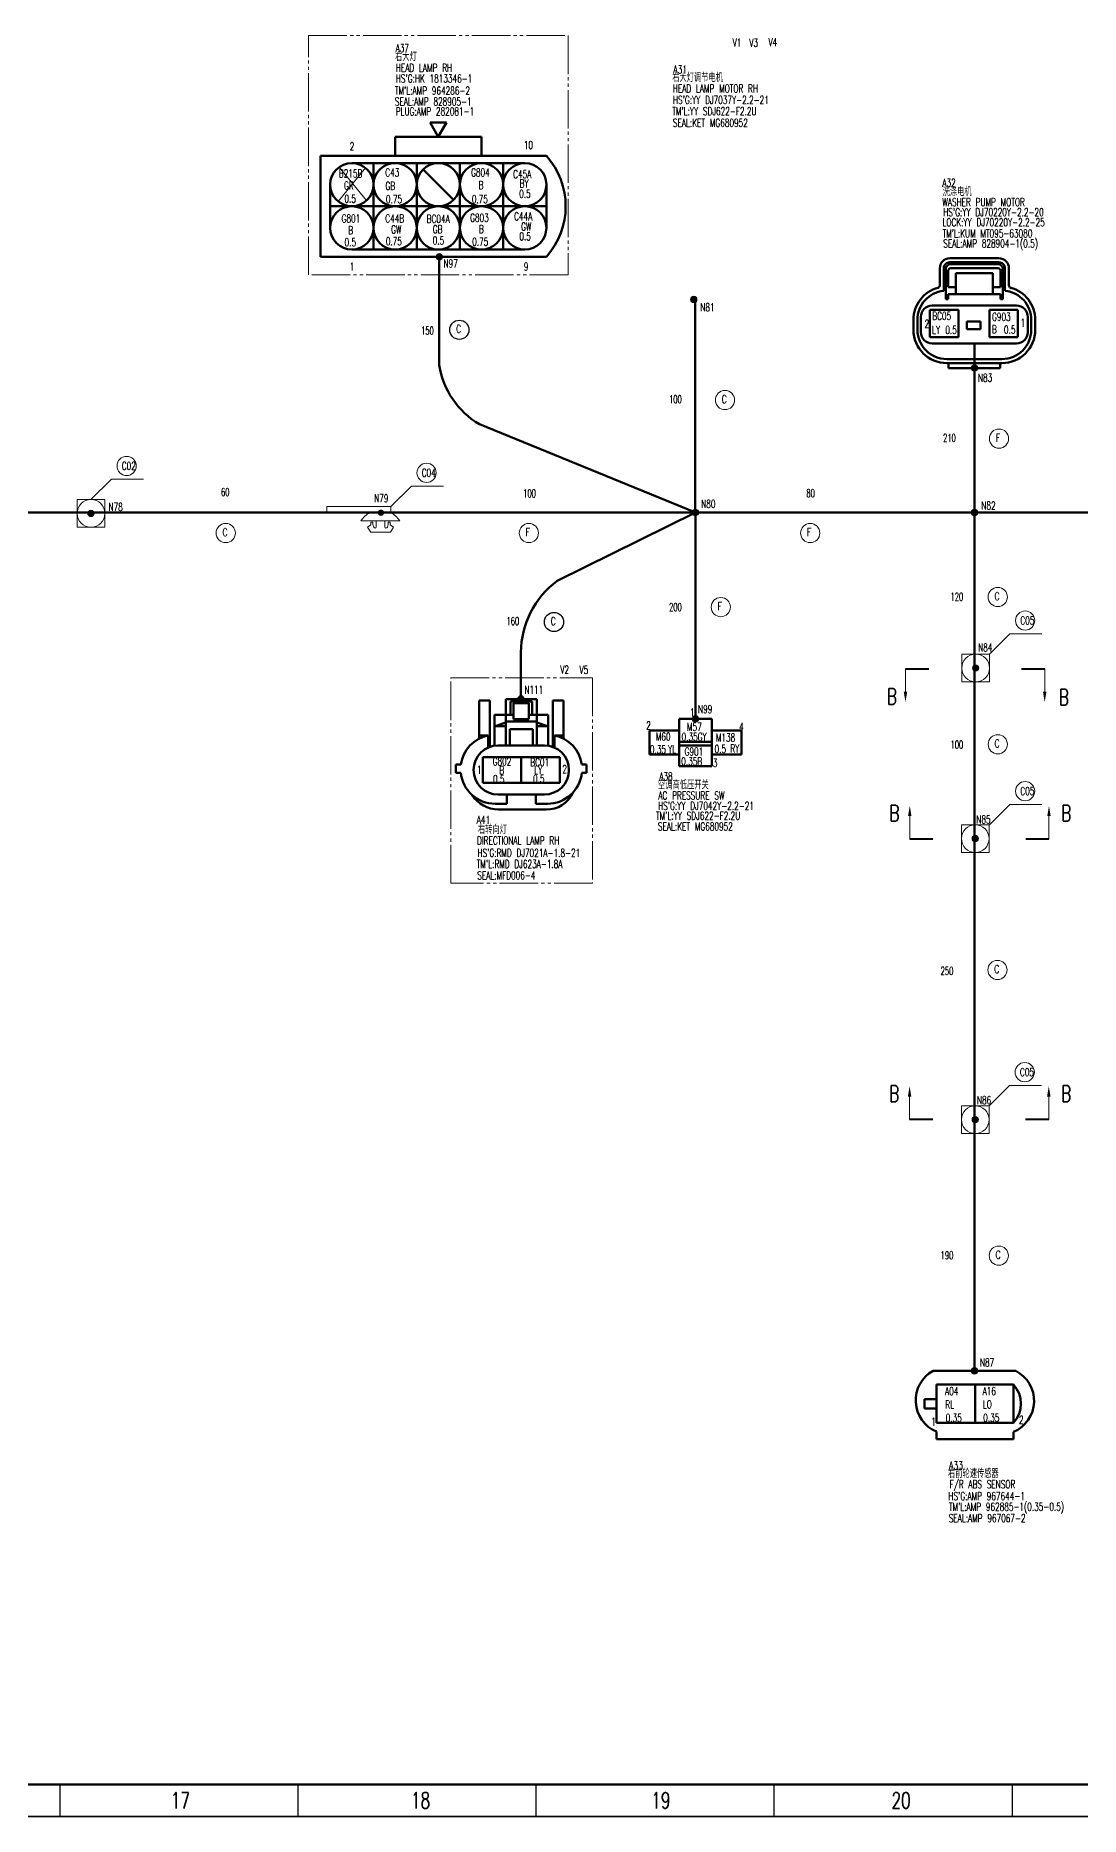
# Model space of a CAD drawing. Header units: millimetres. Extents: x 1685 to 4064, y 70 to 911.
# Drawn here: x 2867 to 3193, y 70 to 626 of the extents above; entities that cross this region are included whole.
import ezdxf
from ezdxf.enums import TextEntityAlignment as Align

# ---------------------------------------------------------------- set-up
doc = ezdxf.new("R2010")
doc.units = ezdxf.units.MM
doc.linetypes.add('PHANTOM', pattern=[17, 12, -1, 1, -1, 1, -1])
for name, color, linetype, lineweight in [('0Filament', 7, 'Continuous', 20), ('4CONTOUR', 4, 'Continuous', 50), ('5PHANTOM', 6, 'PHANTOM', 20)]:
    doc.layers.add(name, color=color, linetype=linetype, lineweight=lineweight)
doc.layers.add('2FRAM', color=2, linetype='Continuous')
doc.styles.add('HZ', font='TXT', dxfattribs={"width": 0.7, "height": 4, "bigfont": 'HZTXT'})

msp = doc.modelspace()

# ---------------------------------------------------------------- hatches: boundary and pattern name
at = {"lineweight": 9}
h = msp.add_hatch(color=256, dxfattribs=at)
edge = h.paths.add_edge_path()
edge.add_arc((2992.764, 556.77), 1, 0, 360)
h = msp.add_hatch(color=256, dxfattribs=at)
edge = h.paths.add_edge_path()
edge.add_arc((3018.227, 418.655), 1, 0, 360)
at = {"layer": '0Filament'}
h = msp.add_hatch(color=256, dxfattribs=at)
edge = h.paths.add_edge_path()
edge.add_arc((3072.185, 543.437), 1, 0, 360)
h = msp.add_hatch(color=256, dxfattribs=at)
edge = h.paths.add_edge_path()
edge.add_arc((3159.815, 522.016), 1, 0, 360)
h = msp.add_hatch(color=0, dxfattribs=at)
edge = h.paths.add_edge_path()
edge.add_arc((2883.99, 476.609), 1, 0, 360)
h = msp.add_hatch(color=256, dxfattribs=at)
edge = h.paths.add_edge_path()
edge.add_arc((2974.501, 476.829), 1, 180, 540, ccw=False)
h = msp.add_hatch(color=256, dxfattribs=at)
edge = h.paths.add_edge_path()
edge.add_arc((3072.691, 476.878), 1, 0, 360)
h = msp.add_hatch(color=256, dxfattribs=at)
edge = h.paths.add_edge_path()
edge.add_arc((3159.815, 476.878), 1, 0, 360)
h = msp.add_hatch(color=256, dxfattribs=at)
edge = h.paths.add_edge_path()
edge.add_arc((3160.172, 428.316), 1, 0, 360)
h = msp.add_hatch(color=256, dxfattribs=at)
edge = h.paths.add_edge_path()
edge.add_arc((3072.731, 412.416), 1, 0, 360)
h = msp.add_hatch(color=256, dxfattribs=at)
edge = h.paths.add_edge_path()
edge.add_arc((3160.049, 375.03), 1, 0, 360)
h = msp.add_hatch(color=256, dxfattribs=at)
edge = h.paths.add_edge_path()
edge.add_arc((3160.049, 287.255), 1, 0, 360)
h = msp.add_hatch(color=0, dxfattribs=at)
edge = h.paths.add_edge_path()
edge.add_arc((3159.815, 208.791), 1, 0, 360)

# ---------------------------------------------------------------- linework, layer by layer
for p, q in [((2874.279, 79.624), (2874.279, 69.624)), ((2948.592, 79.624), (2948.592, 69.624)), ((3022.904, 79.624), (3022.904, 69.624)), ((3097.217, 79.624), (3097.217, 69.624)), ((3171.529, 79.624), (3171.529, 69.624)), ((2874.279, 69.624), (1685.279, 69.624)), ((1685.279, 69.624), (4063.279, 69.624)), ((4063.279, 69.624), (2874.279, 69.624))]:
    msp.add_line(p, q)
at = {"lineweight": 9}
for centre in [(2992.764, 556.77), (3018.227, 418.655)]:
    msp.add_circle(centre, 1, dxfattribs=at)
for centre in [(2998.994, 533.959), (3028.536, 442.686)]:
    msp.add_circle(centre, 3)
at = {"layer": '0Filament', "color": 1}
for p, q in [((2961.15, 574.083), (2969.721, 584.513)), ((2961.511, 584.79), (2970.018, 574.342))]:
    msp.add_line(p, q, dxfattribs=at)
at = {"layer": '0Filament', "color": 0}
for p, q in [((2883.99, 480.929), (2890.375, 487.313)), ((2879.67, 472.289), (2879.67, 480.929)), ((2879.67, 480.929), (2888.31, 480.929)), ((2879.67, 479.903), (2879.67, 473.314)), ((2888.31, 480.929), (2888.31, 472.289)), ((2888.31, 472.289), (2879.67, 472.289))]:
    msp.add_line(p, q, dxfattribs=at)
at = {"layer": '0Filament'}
for p, q in [((2890.375, 487.313), (2900.375, 487.313)), ((2977.633, 478.778), (2984.017, 485.163)), ((2984.017, 485.163), (2994.017, 485.163)), ((2957.581, 476.842), (2957.581, 478.778)), ((2977.633, 478.778), (2957.581, 478.778)), ((2977.633, 476.842), (2977.633, 478.778)), ((2977.633, 476.842), (2957.581, 476.842)), ((2964.231, 476.842), (2970.801, 476.842)), ((2980.388, 474.294), (2968.294, 474.294)), ((2970.337, 472.327), (2971.397, 473.061)), ((2971.397, 473.876), (2972.009, 473.876)), ((2971.397, 473.061), (2971.397, 473.876)), ((2972.009, 473.876), (2972.009, 473.101)), ((2972.009, 473.101), (2972.296, 472.275)), ((2973.053, 474.292), (2973.053, 472.403)), ((2975.77, 474.288), (2975.77, 472.403)), ((2976.814, 473.101), (2976.528, 472.275)), ((2976.814, 473.876), (2976.814, 473.101)), ((2977.426, 473.876), (2976.814, 473.876)), ((2977.426, 473.061), (2977.426, 473.876)), ((2978.487, 472.327), (2977.426, 473.061)), ((2970.337, 472.327), (2971.341, 470.783)), ((2971.341, 470.783), (2977.483, 470.783)), ((2978.487, 472.327), (2977.483, 470.783)), ((3164.492, 432.636), (3170.877, 439.02)), ((3170.877, 439.02), (3180.877, 439.02)), ((3155.852, 423.996), (3155.852, 432.636)), ((3155.852, 432.636), (3164.492, 432.636)), ((3155.852, 431.61), (3155.852, 425.021)), ((3164.492, 432.636), (3164.492, 423.996)), ((3138.266, 420.912), (3138.266, 428.067)), ((3164.492, 423.996), (3155.852, 423.996)), ((3181.729, 420.912), (3181.729, 428.067)), ((3164.492, 379.35), (3170.877, 385.735)), ((3170.877, 385.735), (3180.877, 385.735)), ((3139.602, 382.059), (3139.602, 374.905)), ((3155.729, 370.71), (3155.729, 379.35)), ((3155.729, 379.35), (3164.369, 379.35)), ((3155.729, 378.325), (3155.729, 371.736)), ((3164.369, 379.35), (3164.369, 370.71)), ((3183.065, 382.059), (3183.065, 374.905)), ((3164.369, 370.71), (3155.729, 370.71)), ((3164.369, 291.575), (3170.754, 297.96)), ((3170.754, 297.96), (3180.754, 297.96)), ((3139.552, 294.434), (3139.552, 287.28)), ((3155.729, 282.935), (3155.729, 291.575)), ((3155.729, 291.575), (3164.369, 291.575)), ((3155.729, 290.55), (3155.729, 283.961)), ((3164.369, 291.575), (3164.369, 282.935)), ((3183.016, 294.434), (3183.016, 287.28)), ((3164.369, 282.935), (3155.729, 282.935))]:
    msp.add_line(p, q, dxfattribs=at)
at = {"layer": '0Filament', "lineweight": 40}
for p, q in [((3138.266, 428.067), (3145.519, 428.067)), ((3174.475, 428.067), (3181.729, 428.067)), ((3146.856, 374.905), (3139.602, 374.905)), ((3183.065, 374.905), (3175.812, 374.905)), ((3146.806, 287.28), (3139.552, 287.28)), ((3183.016, 287.28), (3175.762, 287.28))]:
    msp.add_line(p, q, dxfattribs=at)
at = {"layer": '0Filament'}
for centre, radius in [((3072.185, 543.437), 1), ((3072.185, 543.437), 1), ((3159.815, 522.016), 1), ((3159.815, 522.016), 1), ((3081.93, 512.017), 3), ((3167.467, 499.971), 3), ((2895.123, 491.432), 3), ((2988.765, 489.282), 3), ((2926.067, 470.474), 3), ((3020.709, 470.474), 3), ((3072.691, 476.878), 1), ((3072.691, 476.878), 1), ((3108.531, 470.474), 3), ((3159.815, 476.878), 1), ((3159.815, 476.878), 1), ((3167.076, 450.487), 3), ((3080.614, 447.336), 3), ((3175.625, 443.139), 3), ((3160.172, 428.316), 4.32), ((3160.172, 428.316), 1), ((3160.172, 428.316), 1), ((3072.731, 412.416), 1), ((3072.731, 412.416), 1), ((3167.078, 404.496), 3), ((3175.625, 389.854), 3), ((3160.049, 375.03), 4.32), ((3160.049, 375.03), 1), ((3160.049, 375.03), 1), ((3166.991, 334.007), 3), ((3175.502, 302.079), 3), ((3160.049, 287.255), 4.32), ((3160.049, 287.255), 1), ((3160.049, 287.255), 1), ((3167.403, 244.779), 3), ((3159.815, 208.791), 1)]:
    msp.add_circle(centre, radius, dxfattribs=at)
at = {"layer": '0Filament', "color": 0}
for centre, radius in [((2883.99, 476.609), 4.32), ((2883.99, 476.609), 1), ((2883.99, 476.609), 1), ((3159.815, 208.791), 1)]:
    msp.add_circle(centre, radius, dxfattribs=at)
at = {"layer": '0Filament'}
for centre, radius, start, end in [((2974.942, 469.897), 7.971, 119.12373, 146.51907), ((2973.516, 469.627), 8.307, 34.18039, 60.2896), ((2972.664, 472.403), 0.39, 199.11502, 0), ((2976.16, 472.403), 0.39, 180, 340.88498)]:
    msp.add_arc(centre, radius, start, end, dxfattribs=at)
for points in [[(3137.726, 420.912), (3138.805, 420.912), (3138.266, 417.675)], [(3181.19, 420.912), (3182.269, 420.912), (3181.729, 417.675)], [(3140.141, 382.059), (3139.062, 382.059), (3139.602, 385.296)], [(3183.605, 382.059), (3182.526, 382.059), (3183.065, 385.296)], [(3140.092, 294.434), (3139.013, 294.434), (3139.552, 297.672)], [(3183.555, 294.434), (3182.476, 294.434), (3183.016, 297.672)]]:
    msp.add_solid(points, dxfattribs=at)
at = {"layer": '2FRAM', "color": 2, "linetype": 'ByBlock', "lineweight": 50}
msp.add_line((4053.279, 79.624), (1710.279, 79.624), dxfattribs=at)
at = {"layer": '4CONTOUR'}
for p, q in [((2989.857, 598.731), (2992.435, 594.264)), ((2995.014, 598.731), (2989.857, 598.731)), ((2992.435, 594.264), (2995.014, 598.731)), ((3005.935, 594.264), (2978.935, 594.264)), ((2978.935, 588.298), (2978.935, 594.264)), ((3005.935, 588.298), (3005.935, 594.264)), ((2955.685, 588.298), (3026.185, 588.298)), ((2955.685, 588.298), (2955.685, 556.798)), ((2965.435, 586.048), (3019.435, 586.048)), ((2972.185, 586.048), (2972.185, 559.048)), ((2985.685, 559.048), (2985.685, 586.048)), ((2987.662, 584.071), (2997.208, 574.525)), ((2999.185, 559.048), (2999.185, 586.048)), ((3012.685, 559.048), (3012.685, 586.048)), ((2958.685, 565.798), (2958.685, 579.298)), ((3026.185, 565.798), (3026.185, 579.298)), ((2958.685, 572.548), (3026.185, 572.548)), ((2955.685, 556.798), (3026.185, 556.798)), ((2965.435, 559.048), (3019.435, 559.048)), ((2992.747, 522.908), (2992.747, 556.798)), ((3151.475, 556.23), (3150.89, 556.049)), ((3152.097, 556.292), (3151.475, 556.23)), ((3167.453, 556.292), (3152.097, 556.292)), ((3168.078, 556.23), (3167.453, 556.292)), ((3168.662, 556.049), (3168.078, 556.23)), ((3148.995, 553.19), (3148.995, 547.831)), ((3149.062, 553.817), (3148.997, 553.192)), ((3149.242, 554.401), (3149.062, 553.817)), ((3149.528, 554.926), (3149.242, 554.401)), ((3149.907, 555.384), (3149.528, 554.926)), ((3150.365, 555.764), (3149.907, 555.384)), ((3150.276, 553.572), (3150.236, 553.195)), ((3150.236, 553.19), (3150.236, 546.162)), ((3150.384, 553.919), (3150.276, 553.572)), ((3150.89, 556.049), (3150.365, 555.764)), ((3150.554, 554.234), (3150.384, 553.919)), ((3150.783, 554.509), (3150.554, 554.234)), ((3151.057, 554.738), (3150.783, 554.509)), ((3150.88, 553.198), (3150.847, 552.883)), ((3150.858, 545.895), (3150.858, 552.88)), ((3150.971, 553.489), (3150.88, 553.198)), ((3151.114, 553.755), (3150.971, 553.489)), ((3151.372, 554.908), (3151.057, 554.738)), ((3151.305, 553.984), (3151.114, 553.755)), ((3151.534, 554.175), (3151.305, 553.984)), ((3151.72, 555.015), (3151.372, 554.908)), ((3151.801, 554.318), (3151.534, 554.175)), ((3151.634, 552.261), (3151.634, 552.57)), ((3151.634, 551.951), (3151.634, 552.261)), ((3151.634, 551.639), (3151.634, 551.951)), ((3151.634, 547.223), (3151.634, 551.639)), ((3151.792, 552.896), (3151.644, 552.584)), ((3152.094, 555.053), (3151.72, 555.015)), ((3152.056, 553.114), (3151.782, 552.883)), ((3152.091, 554.409), (3151.801, 554.318)), ((3152.404, 553.198), (3152.056, 553.114)), ((3152.404, 554.439), (3152.091, 554.409)), ((3167.453, 555.053), (3152.097, 555.053)), ((3152.409, 554.431), (3167.144, 554.431)), ((3152.409, 553.19), (3167.144, 553.19)), ((3153.96, 547.451), (3153.96, 551.639)), ((3153.96, 551.639), (3165.593, 551.639)), ((3165.593, 547.451), (3165.593, 551.639)), ((3167.485, 553.122), (3167.135, 553.198)), ((3167.461, 554.409), (3167.146, 554.439)), ((3167.833, 555.015), (3167.456, 555.053)), ((3167.752, 554.318), (3167.461, 554.409)), ((3167.763, 552.893), (3167.485, 553.122)), ((3168.019, 554.175), (3167.752, 554.318)), ((3167.914, 552.56), (3167.784, 552.866)), ((3168.18, 554.908), (3167.833, 555.015)), ((3167.919, 552.57), (3167.919, 552.261)), ((3167.919, 551.951), (3167.919, 552.261)), ((3167.919, 551.639), (3167.919, 551.951)), ((3167.919, 547.223), (3167.919, 551.639)), ((3168.248, 553.984), (3168.019, 554.175)), ((3168.495, 554.738), (3168.18, 554.908)), ((3168.439, 553.755), (3168.248, 553.984)), ((3168.581, 553.489), (3168.439, 553.755)), ((3168.77, 554.509), (3168.495, 554.738)), ((3168.673, 553.198), (3168.581, 553.489)), ((3169.187, 555.764), (3168.662, 556.049)), ((3168.703, 552.883), (3168.673, 553.198)), ((3168.695, 545.895), (3168.695, 552.88)), ((3168.999, 554.234), (3168.77, 554.509)), ((3169.169, 553.919), (3168.999, 554.234)), ((3169.276, 553.572), (3169.169, 553.919)), ((3169.645, 555.384), (3169.187, 555.764)), ((3169.314, 553.195), (3169.276, 553.572)), ((3169.314, 546.162), (3169.314, 553.19)), ((3170.025, 554.926), (3169.645, 555.384)), ((3170.31, 554.401), (3170.025, 554.926)), ((3170.491, 553.817), (3170.31, 554.401)), ((3170.553, 553.192), (3170.491, 553.817)), ((3170.555, 547.831), (3170.555, 553.19)), ((3144.673, 545.184), (3144.04, 544.632)), ((3145.354, 545.682), (3144.673, 545.184)), ((3146.076, 546.129), (3145.354, 545.682)), ((3146.838, 546.517), (3146.076, 546.129)), ((3146.964, 545.198), (3146.245, 544.783)), ((3147.638, 546.843), (3146.838, 546.517)), ((3147.724, 545.545), (3146.964, 545.198)), ((3148.472, 547.104), (3147.638, 546.843)), ((3148.521, 545.828), (3147.724, 545.545)), ((3148.416, 547.077), (3148.65, 547.185)), ((3149.35, 546.035), (3148.521, 545.828)), ((3148.65, 547.185), (3148.833, 547.354)), ((3148.833, 547.354), (3148.954, 547.575)), ((3148.954, 547.575), (3149, 547.826)), ((3150.209, 546.167), (3149.35, 546.035)), ((3150.858, 545.12), (3150.858, 545.895)), ((3150.858, 543.574), (3150.858, 545.12)), ((3153.96, 547.223), (3151.634, 547.223)), ((3151.634, 545.125), (3153.96, 545.125)), ((3151.634, 543.574), (3151.634, 545.125)), ((3153.96, 545.9), (3153.96, 547.451)), ((3153.96, 545.125), (3153.96, 545.9)), ((3153.96, 545.125), (3165.593, 545.125)), ((3165.593, 545.9), (3165.593, 547.451)), ((3165.593, 547.223), (3167.919, 547.223)), ((3165.593, 545.125), (3165.593, 545.9)), ((3165.593, 545.125), (3167.919, 545.125)), ((3167.919, 543.574), (3167.919, 545.125)), ((3168.695, 545.12), (3168.695, 545.895)), ((3168.695, 543.574), (3168.695, 545.12)), ((3170.203, 546.035), (3169.343, 546.167)), ((3171.032, 545.828), (3170.203, 546.035)), ((3170.55, 547.839), (3170.593, 547.586)), ((3170.593, 547.586), (3170.711, 547.365)), ((3170.711, 547.365), (3170.892, 547.19)), ((3170.892, 547.19), (3171.123, 547.08)), ((3171.829, 545.545), (3171.032, 545.828)), ((3171.918, 546.843), (3171.083, 547.104)), ((3172.588, 545.198), (3171.829, 545.545)), ((3172.717, 546.517), (3171.918, 546.843)), ((3173.307, 544.783), (3172.588, 545.198)), ((3173.479, 546.129), (3172.717, 546.517)), ((3174.201, 545.682), (3173.479, 546.129)), ((3174.882, 545.184), (3174.201, 545.682)), ((3175.515, 544.632), (3174.882, 545.184)), ((3071.31, 543.475), (3071.645, 543.453)), ((3071.645, 543.453), (3071.977, 543.44)), ((3071.977, 543.44), (3072.313, 543.434)), ((3072.313, 543.434), (3072.652, 543.437)), ((3072.652, 543.437), (3072.987, 543.45)), ((3072.652, 543.437), (3072.652, 476.878)), ((3141.092, 539.635), (3140.914, 538.797)), ((3141.334, 540.448), (3141.092, 539.635)), ((3141.641, 541.231), (3141.334, 540.448)), ((3142.01, 541.988), (3141.641, 541.231)), ((3142.435, 542.707), (3142.01, 541.988)), ((3142.371, 539.602), (3142.174, 538.781)), ((3142.64, 540.394), (3142.371, 539.602)), ((3142.917, 543.391), (3142.435, 542.707)), ((3142.976, 541.153), (3142.64, 540.394)), ((3143.453, 544.034), (3142.917, 543.391)), ((3143.378, 541.875), (3142.976, 541.153)), ((3143.681, 539.952), (3143.352, 539.348)), ((3143.844, 542.553), (3143.378, 541.875)), ((3144.04, 544.632), (3143.453, 544.034)), ((3144.117, 540.474), (3143.681, 539.952)), ((3144.366, 543.189), (3143.844, 542.553)), ((3144.639, 540.91), (3144.117, 540.474)), ((3144.942, 543.773), (3144.366, 543.189)), ((3145.244, 541.239), (3144.639, 540.91)), ((3145.569, 544.306), (3144.942, 543.773)), ((3145.91, 541.445), (3145.244, 541.239)), ((3146.245, 544.783), (3145.569, 544.306)), ((3145.866, 531.64), (3145.866, 540.194)), ((3154.774, 540.194), (3145.866, 540.194)), ((3146.625, 541.515), (3145.91, 541.445)), ((3146.629, 541.515), (3172.92, 541.515)), ((3150.858, 543.574), (3151.634, 543.574)), ((3154.774, 531.64), (3154.774, 540.194)), ((3164.487, 531.64), (3164.487, 540.194)), ((3173.396, 540.194), (3164.487, 540.194)), ((3167.919, 543.574), (3168.695, 543.574)), ((3173.644, 541.445), (3172.925, 541.515)), ((3173.983, 544.306), (3173.307, 544.783)), ((3173.396, 531.64), (3173.396, 540.194)), ((3174.31, 541.239), (3173.644, 541.445)), ((3174.61, 543.773), (3173.983, 544.306)), ((3174.915, 540.91), (3174.31, 541.239)), ((3175.187, 543.189), (3174.61, 543.773)), ((3175.437, 540.474), (3174.915, 540.91)), ((3175.709, 542.553), (3175.187, 543.189)), ((3175.873, 539.952), (3175.437, 540.474)), ((3176.102, 544.034), (3175.515, 544.632)), ((3176.175, 541.875), (3175.709, 542.553)), ((3176.202, 539.348), (3175.873, 539.952)), ((3176.638, 543.391), (3176.102, 544.034)), ((3176.576, 541.153), (3176.175, 541.875)), ((3176.913, 540.394), (3176.576, 541.153)), ((3177.12, 542.707), (3176.638, 543.391)), ((3177.182, 539.602), (3176.913, 540.394)), ((3177.546, 541.988), (3177.12, 542.707)), ((3177.379, 538.781), (3177.182, 539.602)), ((3177.914, 541.231), (3177.546, 541.988)), ((3178.221, 540.448), (3177.914, 541.231)), ((3178.464, 539.635), (3178.221, 540.448)), ((3178.641, 538.797), (3178.464, 539.635)), ((3140.806, 537.938), (3140.768, 537.063)), ((3140.777, 537.06), (3140.777, 533.958)), ((3140.914, 538.797), (3140.806, 537.938)), ((3142.056, 537.933), (3142.012, 537.063)), ((3142.015, 537.06), (3142.015, 533.958)), ((3142.174, 538.781), (3142.056, 537.933)), ((3143.146, 538.681), (3143.072, 537.962)), ((3143.076, 533.224), (3143.076, 537.962)), ((3143.352, 539.348), (3143.146, 538.681)), ((3157.43, 536.561), (3161.695, 536.561)), ((3157.43, 536.561), (3157.43, 534.203)), ((3157.43, 534.203), (3161.695, 534.203)), ((3161.695, 536.561), (3161.695, 534.203)), ((3176.408, 538.681), (3176.202, 539.348)), ((3176.478, 537.962), (3176.408, 538.681)), ((3176.474, 533.224), (3176.474, 537.962)), ((3177.497, 537.933), (3177.379, 538.781)), ((3177.537, 537.063), (3177.497, 537.933)), ((3177.535, 533.958), (3177.535, 537.06)), ((3178.749, 537.938), (3178.641, 538.797)), ((3178.784, 537.063), (3178.749, 537.938)), ((3178.776, 533.958), (3178.776, 537.06)), ((3140.766, 533.956), (3140.82, 532.895)), ((3140.82, 532.895), (3140.978, 531.861)), ((3140.978, 531.861), (3141.234, 530.864)), ((3141.234, 530.864), (3141.584, 529.908)), ((3141.584, 529.908), (3142.023, 529.001)), ((3142.012, 533.961), (3142.061, 533.027)), ((3142.023, 529.001), (3142.543, 528.142)), ((3142.061, 533.027), (3142.201, 532.116)), ((3142.201, 532.116), (3142.424, 531.239)), ((3142.424, 531.239), (3142.734, 530.398)), ((3142.734, 530.398), (3143.119, 529.596)), ((3143.072, 533.224), (3143.146, 532.509)), ((3143.119, 529.596), (3143.577, 528.842)), ((3143.146, 532.509), (3143.352, 531.842)), ((3143.352, 531.842), (3143.681, 531.238)), ((3143.577, 528.842), (3144.105, 528.137)), ((3143.681, 531.238), (3144.117, 530.715)), ((3144.117, 530.715), (3144.639, 530.28)), ((3144.639, 530.28), (3145.244, 529.951)), ((3145.244, 529.951), (3145.91, 529.745)), ((3154.774, 531.64), (3145.866, 531.64)), ((3145.91, 529.745), (3146.625, 529.671)), ((3146.629, 529.671), (3172.92, 529.671)), ((3159.775, 522.016), (3159.775, 529.671)), ((3173.396, 531.64), (3164.487, 531.64)), ((3172.925, 529.671), (3173.644, 529.745)), ((3173.644, 529.745), (3174.31, 529.951)), ((3174.31, 529.951), (3174.915, 530.28)), ((3174.915, 530.28), (3175.437, 530.715)), ((3175.437, 530.715), (3175.873, 531.238)), ((3175.448, 528.137), (3175.976, 528.842)), ((3175.873, 531.238), (3176.202, 531.842)), ((3175.976, 528.842), (3176.433, 529.596)), ((3176.202, 531.842), (3176.408, 532.509)), ((3176.408, 532.509), (3176.478, 533.224)), ((3176.433, 529.596), (3176.819, 530.398)), ((3176.819, 530.398), (3177.128, 531.239)), ((3177.01, 528.142), (3177.529, 529.001)), ((3177.128, 531.239), (3177.352, 532.116)), ((3177.352, 532.116), (3177.492, 533.027)), ((3177.492, 533.027), (3177.537, 533.961)), ((3177.529, 529.001), (3177.968, 529.908)), ((3177.968, 529.908), (3178.318, 530.864)), ((3178.318, 530.864), (3178.574, 531.861)), ((3178.574, 531.861), (3178.733, 532.895)), ((3178.733, 532.895), (3178.784, 533.956)), ((3142.543, 528.142), (3143.141, 527.342)), ((3143.141, 527.342), (3143.814, 526.604)), ((3143.814, 526.604), (3144.552, 525.931)), ((3144.105, 528.137), (3144.697, 527.488)), ((3144.552, 525.931), (3145.351, 525.333)), ((3144.697, 527.488), (3145.346, 526.895)), ((3145.346, 526.895), (3146.052, 526.367)), ((3145.351, 525.333), (3146.21, 524.814)), ((3146.052, 526.367), (3146.805, 525.91)), ((3146.21, 524.814), (3147.118, 524.375)), ((3146.805, 525.91), (3147.608, 525.525)), ((3147.118, 524.375), (3148.074, 524.025)), ((3147.608, 525.525), (3148.448, 525.215)), ((3148.074, 524.025), (3149.07, 523.769)), ((3148.448, 525.215), (3149.326, 524.992)), ((3149.07, 523.769), (3150.104, 523.61)), ((3149.326, 524.992), (3150.236, 524.852)), ((3150.104, 523.61), (3151.165, 523.556)), ((3150.236, 524.852), (3151.17, 524.803)), ((3151.168, 524.808), (3168.382, 524.808)), ((3151.168, 523.567), (3168.382, 523.567)), ((3151.709, 523.257), (3151.709, 523.567)), ((3151.709, 522.945), (3151.709, 523.257)), ((3151.709, 522.635), (3151.709, 522.945)), ((3167.841, 523.567), (3167.841, 523.257)), ((3167.841, 523.257), (3167.841, 522.945)), ((3167.841, 522.945), (3167.841, 522.635)), ((3168.38, 524.803), (3169.317, 524.852)), ((3168.385, 523.556), (3169.448, 523.61)), ((3169.317, 524.852), (3170.227, 524.992)), ((3169.448, 523.61), (3170.482, 523.769)), ((3170.227, 524.992), (3171.104, 525.215)), ((3170.482, 523.769), (3171.479, 524.025)), ((3171.104, 525.215), (3171.945, 525.525)), ((3171.479, 524.025), (3172.435, 524.375)), ((3171.945, 525.525), (3172.747, 525.91)), ((3172.435, 524.375), (3173.342, 524.814)), ((3172.747, 525.91), (3173.501, 526.367)), ((3173.342, 524.814), (3174.201, 525.333)), ((3173.501, 526.367), (3174.206, 526.895)), ((3174.201, 525.333), (3175.001, 525.931)), ((3174.206, 526.895), (3174.856, 527.488)), ((3174.856, 527.488), (3175.448, 528.137)), ((3175.001, 525.931), (3175.739, 526.604)), ((3175.739, 526.604), (3176.412, 527.342)), ((3176.412, 527.342), (3177.01, 528.142)), ((3151.709, 522.326), (3151.709, 522.635)), ((3151.709, 522.326), (3151.709, 522.016)), ((3151.709, 522.016), (3167.841, 522.016)), ((3159.775, 522.016), (3159.775, 476.878)), ((3167.841, 522.635), (3167.841, 522.326)), ((3167.841, 522.016), (3167.841, 522.326)), ((3072.691, 476.878), (3005.253, 504.453)), ((2049.014, 476.878), (3433.755, 476.878)), ((3072.691, 476.878), (3029.569, 455.517)), ((3072.691, 476.878), (3072.691, 412.416)), ((3159.775, 476.878), (3159.775, 208.791)), ((3018.227, 433.174), (3018.227, 418.655)), ((3008.499, 418.121), (3005.139, 418.121)), ((3005.139, 407.285), (3005.139, 418.121)), ((3008.499, 403.675), (3008.499, 418.121)), ((3013.539, 418.543), (3013.539, 413.743)), ((3013.539, 418.543), (3023.139, 418.543)), ((3014.979, 413.743), (3014.979, 417.823)), ((3014.979, 417.823), (3021.699, 417.823)), ((3015.939, 417.343), (3015.939, 412.342)), ((3015.939, 417.343), (3020.739, 417.343)), ((3020.739, 417.343), (3020.739, 412.342)), ((3021.699, 413.743), (3021.699, 417.823)), ((3023.139, 418.543), (3023.139, 413.743)), ((3031.539, 418.121), (3028.179, 418.121)), ((3028.179, 403.675), (3028.179, 418.121)), ((3031.539, 407.285), (3031.539, 418.121)), ((3009.939, 413.743), (3009.939, 410.143)), ((3009.939, 413.743), (3013.539, 413.743)), ((3013.539, 411.605), (3013.539, 413.743)), ((3013.539, 413.743), (3015.939, 413.743)), ((3013.539, 404.143), (3013.539, 411.605)), ((3013.539, 411.605), (3023.139, 411.605)), ((3015.939, 412.342), (3020.739, 412.342)), ((3020.739, 413.743), (3023.139, 413.743)), ((3023.139, 411.605), (3023.139, 413.743)), ((3026.739, 413.743), (3023.139, 413.743)), ((3023.139, 404.143), (3023.139, 411.605)), ((3026.739, 413.743), (3026.739, 410.143)), ((3067.582, 412.416), (3077.8, 412.416)), ((3067.582, 406.567), (3067.582, 412.416)), ((3077.8, 412.416), (3077.8, 406.567)), ((3005.139, 406.255), (3005.139, 407.285)), ((3005.139, 407.285), (3008.019, 407.285)), ((3008.019, 407.285), (3008.019, 403.481)), ((3009.939, 410.143), (3009.939, 404.049)), ((3009.939, 410.143), (3010.164, 410.143)), ((3013.539, 411.343), (3010.164, 410.143)), ((3010.164, 410.143), (3013.539, 410.143)), ((3014.739, 409.205), (3021.939, 409.205)), ((3014.739, 404.143), (3014.739, 409.205)), ((3014.739, 409.183), (3021.939, 409.183)), ((3021.939, 404.143), (3021.939, 409.205)), ((3023.139, 411.343), (3026.514, 410.143)), ((3023.139, 410.143), (3026.514, 410.143)), ((3026.739, 410.143), (3026.514, 410.143)), ((3026.739, 410.143), (3026.739, 404.049)), ((3028.659, 407.285), (3031.539, 407.285)), ((3028.659, 407.285), (3028.659, 403.481)), ((3031.539, 406.255), (3031.539, 407.285)), ((3058.329, 408.787), (3067.582, 408.787)), ((3058.329, 401.304), (3058.329, 408.787)), ((3067.582, 401.304), (3067.582, 408.787)), ((3067.582, 408.787), (3067.582, 401.304)), ((3077.8, 408.787), (3087.054, 408.787)), ((3077.8, 408.787), (3077.8, 401.304)), ((3077.8, 401.304), (3077.8, 408.787)), ((3087.054, 401.304), (3087.054, 408.787)), ((3025.539, 404.143), (3011.139, 404.143)), ((3058.329, 401.304), (3067.582, 401.304)), ((3067.582, 405.208), (3077.8, 405.208)), ((3067.582, 404.086), (3077.8, 404.086)), ((3067.582, 397.675), (3067.582, 401.304)), ((3077.8, 401.304), (3087.054, 401.304)), ((3077.8, 401.304), (3077.8, 397.675)), ((2997.939, 398.129), (2999.473, 398.129)), ((2997.939, 398.129), (2997.939, 395.616)), ((2999.433, 395.616), (2997.939, 395.616)), ((3006.339, 400.463), (3018.339, 400.463)), ((3006.339, 400.463), (3006.339, 392.463)), ((3018.339, 400.463), (3018.339, 392.463)), ((3018.339, 400.463), (3030.339, 400.463)), ((3030.339, 400.463), (3030.339, 392.463)), ((3038.739, 398.129), (3037.204, 398.129)), ((3037.244, 395.616), (3038.739, 395.616)), ((3038.739, 398.129), (3038.739, 395.616)), ((3067.582, 397.675), (3077.8, 397.675)), ((3006.339, 392.463), (3018.339, 392.463)), ((3018.339, 392.463), (3030.339, 392.463)), ((3010.179, 385.903), (3013.779, 385.903)), ((3025.539, 388.783), (3011.139, 388.783)), ((3011.223, 384.157), (3026.103, 384.157)), ((3013.779, 388.783), (3013.779, 385.903)), ((3022.899, 388.783), (3022.899, 385.903)), ((3022.899, 385.903), (3026.499, 385.903)), ((3146.869, 208.791), (3172.681, 208.791)), ((3148, 204.502), (3160, 204.502)), ((3148, 192.502), (3148, 204.502)), ((3160, 204.502), (3172, 204.502)), ((3160, 192.502), (3160, 204.502)), ((3160, 204.502), (3160, 192.502)), ((3172, 204.502), (3172, 192.502)), ((3148, 199.976), (3144.182, 199.976)), ((3144.182, 199.976), (3144.182, 197.028)), ((3144.182, 197.028), (3148, 197.028)), ((3148, 197.028), (3148, 199.976)), ((3147.966, 189.814), (3147.966, 187.499)), ((3160, 192.502), (3148, 192.502)), ((3172, 192.502), (3160, 192.502)), ((3172.034, 189.701), (3172.034, 187.499)), ((3147.966, 187.499), (3172.034, 187.499))]:
    msp.add_line(p, q, dxfattribs=at)
for centre in [(2965.435, 579.298), (2978.935, 579.298), (2992.435, 579.298), (3005.935, 579.298), (3019.435, 579.298), (2965.435, 565.798), (2978.935, 565.798), (2992.435, 565.798), (3005.935, 565.798), (3019.435, 565.798)]:
    msp.add_circle(centre, 6.75, dxfattribs=at)
for centre, radius, start, end in [((3008.514, 572.548), 23.672, 318.29108, 41.70892), ((3018.59, 526.955), 26.158, 188.90031, 239.34444), ((3045.905, 433.174), 27.678, 126.17339, 180), ((3010.179, 396.703), 10.8, 101.53696, 172.41765), ((3026.499, 396.703), 10.8, 7.58235, 78.46304), ((3011.139, 396.463), 7.68, 90, 270), ((3025.539, 396.463), 7.68, 270, 90), ((3010.179, 396.703), 10.8, 185.77896, 270), ((3026.499, 396.703), 10.8, 270, 354.22103), ((3026.382, 392.907), 8.754, 268.1741, 336.1784), ((3011.223, 393.997), 9.84, 212.6314, 270), ((3152.012, 199.568), 10.56, 119.14355, 247.47292), ((3167.855, 199.399), 10.56, 293.3115, 62.80625), ((3165.515, 198.502), 8.797, 316.99824, 43.00176)]:
    msp.add_arc(centre, radius, start, end, dxfattribs=at)
at = {"layer": '5PHANTOM'}
for points in [[(2951.924, 625.845), (3032.934, 625.845), (3032.934, 551.108), (2951.924, 551.108)], [(2996.327, 425.282), (3040.576, 425.282), (3040.576, 361.069), (2996.327, 361.069)]]:
    msp.add_lwpolyline(points, close=True, dxfattribs=at)

# ---------------------------------------------------------------- texts
at = {"style": 'HZ'}
for s, width, p in [('150', 0.618, (2987.05, 532.438)), ('C', 0.7, (2997.994, 532.984)), ('160', 0.618, (3013.728, 441.742)), ('C', 0.7, (3027.536, 441.711)), ("TM'L:YY SDJ622-F2.2U", 0.67, (3060.374, 380.934))]:
    msp.add_text(s, height=2.5, dxfattribs=dict(at, width=width)).set_placement(p)
at = {"color": 3, "style": 'HZ', "width": 0.67}
msp.add_text('0.5', height=2.5, dxfattribs=at).set_placement((3009.518, 394.87), align=Align.TOP_LEFT)
at = {"style": 'HZ', "width": 0.67}
msp.add_text('DIRECTIONAL LAMP RH', height=2.5, dxfattribs=at).set_placement((3004.524, 375.686), align=Align.TOP_LEFT)
at = {"char_height": 5, "width": 50, "attachment_point": 5, "style": 'HZ'}
for s, insert in [('17', (2911.896, 74.624)), ('18', (2986.896, 74.624)), ('19', (3061.896, 74.624)), ('20', (3136.896, 74.624))]:
    msp.add_mtext(s, dxfattribs=dict(at, insert=insert))
at = {"layer": '0Filament', "style": 'HZ', "width": 0.67}
for s, p in [('A37', (2979.096, 623.206)), ('HEAD LAMP RH', (2979.172, 617.046)), ('右大灯调节电机', (3065.473, 613.881)), ('HEAD LAMP MOTOR RH', (3065.625, 610.576)), ("HS'G:YY DJ7037Y-2.2-21", (3065.686, 607.002)), ('LOCK:YY DJ70220Y-2.2-25', (3149.825, 568.787)), ("HS'G:YY DJ70220Y-2.2-20", (3150.062, 571.957)), ('2', (3144.254, 537.085)), ('1', (3174.178, 537.413)), ('AC PRESSURE SW', (3061.123, 389.766)), ('F/R ABS SENSOR', (3152.05, 174.632))]:
    msp.add_text(s, height=2.5, dxfattribs=at).set_placement(p, align=Align.TOP_LEFT)
at = {"layer": '0Filament', "style": 'HZ'}
for s, height, width, p in [('V1', 2.5, 0.67, (3084.315, 622.413)), ('V3', 2.5, 0.67, (3089.509, 622.346)), ('V4', 2.5, 0.67, (3095.509, 622.586)), ('右大灯', 2.5, 0.67, (2978.927, 617.916)), ("HS'G:HK 1813346-1", 2.5, 0.67, (2979.156, 611.198)), ("TM'L:AMP 964286-2 ", 2.5, 0.67, (2978.861, 607.403)), ('SEAL:AMP 828905-1 ', 2.5, 0.67, (2978.861, 603.999)), ('PLUG:AMP 282081-1', 2.5, 0.67, (2979.153, 600.929)), ("TM'L:YY SDJ622-F2.2U", 2.5, 0.67, (3065.438, 600.985)), ('SEAL:KET MG680952', 2.5, 0.67, (3065.669, 597.35)), ('2', 2.5, 0.67, (2964.766, 590.022)), ('10', 2.5, 0.67, (3019.122, 590.428)), ('B215B', 2.5, 0.67, (2961.383, 581.562)), ('GR', 2.5, 0.67, (2962.981, 577.812)), ('A32', 2.5, 0.67, (3149.789, 578.651)), ('洗涤电机', 2.5, 0.67, (3149.866, 575.746)), ('0.5', 2.5, 0.67, (2963.12, 573.654)), ('WASHER PUMP MOTOR', 2.5, 0.67, (3149.787, 572.603)), ("TM'L:KUM MT095-63080", 2.5, 0.67, (3149.832, 562.823)), ('SEAL:AMP 828904-1(0.5)', 2.5, 0.67, (3150.064, 559.666)), ('1', 2.5, 0.67, (2964.766, 552.441)), ('N97', 2.5, 0.67, (2994.054, 553.412)), ('9', 2.5, 0.67, (3019.122, 552.441)), ('N81', 2.5, 0.67, (3074.226, 539.726)), ('N83', 2.5, 0.67, (3160.914, 517.748)), ('100', 2.5, 0.618, (3064.479, 510.999)), ('C', 2.5, 0.7, (3080.93, 511.042)), ('210', 2.5, 0.618, (3150.016, 498.953)), ('F', 2.5, 0.7, (3166.467, 498.997)), ('C02', 2.5, 0.67, (2893.628, 490.198)), ('C04', 2.5, 0.67, (2987.27, 488.047)), ('60', 2.5, 0.618, (2924.582, 482.01)), ('100', 2.5, 0.618, (3018.933, 481.612)), ('80', 2.5, 0.618, (3107.337, 481.654)), ('N78', 2.5, 0.67, (2889.472, 477.369)), ('N79', 2.5, 0.67, (2972.4, 480.068)), ('N80', 2.5, 0.67, (3074.491, 478.321)), ('N82', 2.5, 0.67, (3161.973, 477.782)), ('C', 2.5, 0.7, (2925.067, 469.499)), ('F', 2.5, 0.7, (3019.709, 469.499)), ('F', 2.5, 0.7, (3107.531, 469.499)), ('120', 2.5, 0.618, (3152.341, 449.326)), ('C', 2.5, 0.7, (3166.076, 449.512)), ('200', 2.5, 0.618, (3064.482, 446.093)), ('F', 2.5, 0.7, (3079.615, 446.361)), ('C05', 2.5, 0.67, (3174.13, 441.905)), ('N84', 2.5, 0.67, (3160.953, 433.466)), ('V2', 2.5, 0.67, (3030.508, 426.553)), ('V5', 2.5, 0.67, (3036.532, 426.462)), ('N111', 2.5, 0.67, (3019.315, 420.262)), ('B', 5, 0.7, (3132.466, 416.947)), ('B', 5, 0.7, (3186.131, 416.703)), ('2', 2.5, 0.67, (3057.359, 409.122)), ('1', 2.5, 0.67, (3071.008, 413.174)), ('N99', 2.5, 0.67, (3073.523, 414.249)), ('4', 2.5, 0.67, (3086.32, 408.73)), ('100', 2.5, 0.618, (3152.341, 403.136)), ('C', 2.5, 0.7, (3166.078, 403.521)), ('A38', 2.5, 0.67, (3061.426, 393.21)), ('3', 2.5, 0.67, (3078.125, 397.431)), ('空调高低压开关', 2.5, 0.67, (3061.025, 390.468)), ('C05', 2.5, 0.67, (3174.13, 388.619)), ("HS'G:YY DJ7042Y-2.2-21", 2.5, 0.67, (3061.042, 384.016)), ('B', 5, 0.7, (3133.249, 380.489)), ('B', 5, 0.7, (3186.912, 380.489)), ('SEAL:KET MG680952', 2.5, 0.67, (3060.982, 377.584)), ('N85', 2.5, 0.67, (3160.401, 379.78)), ('250', 2.5, 0.618, (3149.241, 332.453)), ('C', 2.5, 0.7, (3165.992, 333.032)), ('C05', 2.5, 0.67, (3174.006, 300.844)), ('B', 5, 0.7, (3133.199, 292.864)), ('B', 5, 0.7, (3186.863, 292.864)), ('N86', 2.5, 0.67, (3160.597, 292.092)), ('190', 2.5, 0.618, (3149.241, 243.641)), ('C', 2.5, 0.7, (3166.403, 243.804)), ('N87', 2.5, 0.67, (3161.525, 210.146)), ('2', 2.5, 0.67, (3173.694, 192.236)), ('1', 2.5, 0.67, (3146.321, 191.648)), ('右前轮速传感器', 2.5, 0.67, (3151.553, 175.368)), ("TM'L:AMP 962885-1(0.35-0.5)", 2.5, 0.67, (3151.824, 165.099)), ("HS'G:AMP 967644-1", 2.5, 0.67, (3151.668, 168.422)), ('SEAL:AMP 967067-2', 2.5, 0.67, (3151.787, 161.523))]:
    msp.add_text(s, height=height, dxfattribs=dict(at, width=width)).set_placement(p)
at = {"layer": '0Filament', "color": 3, "style": 'HZ', "width": 0.67}
for s, p in [('C43', (2975.875, 581.819)), ('G804', (3002.674, 581.844)), ('GB', (2975.944, 577.662)), ('B', (3005.02, 577.893)), ('0.75', (2976.083, 573.505)), ('0.75', (3002.882, 573.53)), ('G801', (2962.246, 567.472)), ('C44B', (2975.875, 567.481)), ('BC04A', (2988.819, 567.357)), ('G803', (3002.358, 567.709)), ('0.5', (2963.172, 560.054)), ('B', (2964.334, 563.808)), ('0.75', (2976.037, 560.351)), ('GW', (2977.692, 564.06)), ('0.5', (2990.676, 560.636)), ('GB', (2990.718, 564.108)), ('0.75', (3003.001, 560.225)), ('B', (3005.119, 564.185)), ('BC05', (3146.648, 537.041)), ('LY', (3146.564, 532.743)), ('0.5', (3150.713, 532.66)), ('G903', (3165.295, 536.762)), ('B', (3165.261, 532.875)), ('0.5', (3169.019, 532.751)), ('M60', (3060.345, 405.635)), ('0.35GY', (3068.388, 405.57)), ('M57 ', (3070.06, 408.679)), ('M138', (3079.098, 405.336)), ('0.35', (3058.475, 401.625)), ('YL', (3064.117, 401.708)), ('G901', (3069.323, 400.98)), ('0.5', (3078.685, 401.775)), ('RY', (3083.611, 401.927)), ('0.35B', (3068.287, 397.908)), ('A04', (3150.63, 201.154)), ('A16', (3162.351, 201.223)), ('RL', (3150.7, 196.997)), ('0.35', (3150.838, 192.839)), ('LO', (3162.42, 197.066)), ('0.35', (3162.559, 192.909))]:
    msp.add_text(s, height=2.5, dxfattribs=at).set_placement(p)
for s, p in [('C45A', (3015.803, 583.822)), ('BY', (3017.815, 580.935)), ('0.5', (3017.679, 577.701)), ('C44A', (3016.1, 570.648)), ('GW', (3018.278, 567.455)), ('0.5', (3017.743, 564.387)), ('G802', (3009.397, 400.375)), ('B', (3011.488, 397.632))]:
    msp.add_text(s, height=2.5, dxfattribs=at).set_placement(p, align=Align.TOP_LEFT)
at = {"layer": '0Filament', "linetype": 'ByBlock', "lineweight": 0, "style": 'HZ', "width": 0.67}
for s, p in [('1', (3004.479, 395.301)), ('2', (3031.151, 395.454)), ('右转向灯', (3004.796, 376.537))]:
    msp.add_text(s, height=2.5, dxfattribs=at).set_placement(p)
at = {"layer": '0Filament', "color": 3, "linetype": 'ByBlock', "lineweight": 0, "style": 'HZ', "width": 0.67}
for s, p in [('BC01', (3021.153, 397.639)), ('0.5', (3021.989, 392.446)), ('LY', (3022.37, 395.132))]:
    msp.add_text(s, height=2.5, dxfattribs=at).set_placement(p)
at = {"layer": '0Filament', "linetype": 'ByBlock', "lineweight": 0, "style": 'HZ', "width": 0.67}
msp.add_text('A41', height=2.5, dxfattribs=at).set_placement((3004.433, 382.112), align=Align.TOP_LEFT)
at = {"layer": '0Filament', "lineweight": 0, "style": 'HZ', "width": 0.67}
for s, p in [("TM'L:RMD DJ623A-1.8A", (3004.421, 365.85)), ("HS'G:RMD DJ7021A-1.8-21", (3004.653, 369.323)), ('SEAL:MFD006-4', (3004.586, 362.29))]:
    msp.add_text(s, height=2.5, dxfattribs=at).set_placement(p)
at = {"layer": '0Filament', "char_height": 2.5, "width": 39.54279, "attachment_point": 1, "style": 'HZ'}
for s, insert in [('A31', (3065.755, 616.475)), ('A33', (3151.876, 180.504))]:
    msp.add_mtext(s, dxfattribs=dict(at, insert=insert))

doc.saveas('drawing.dxf')
